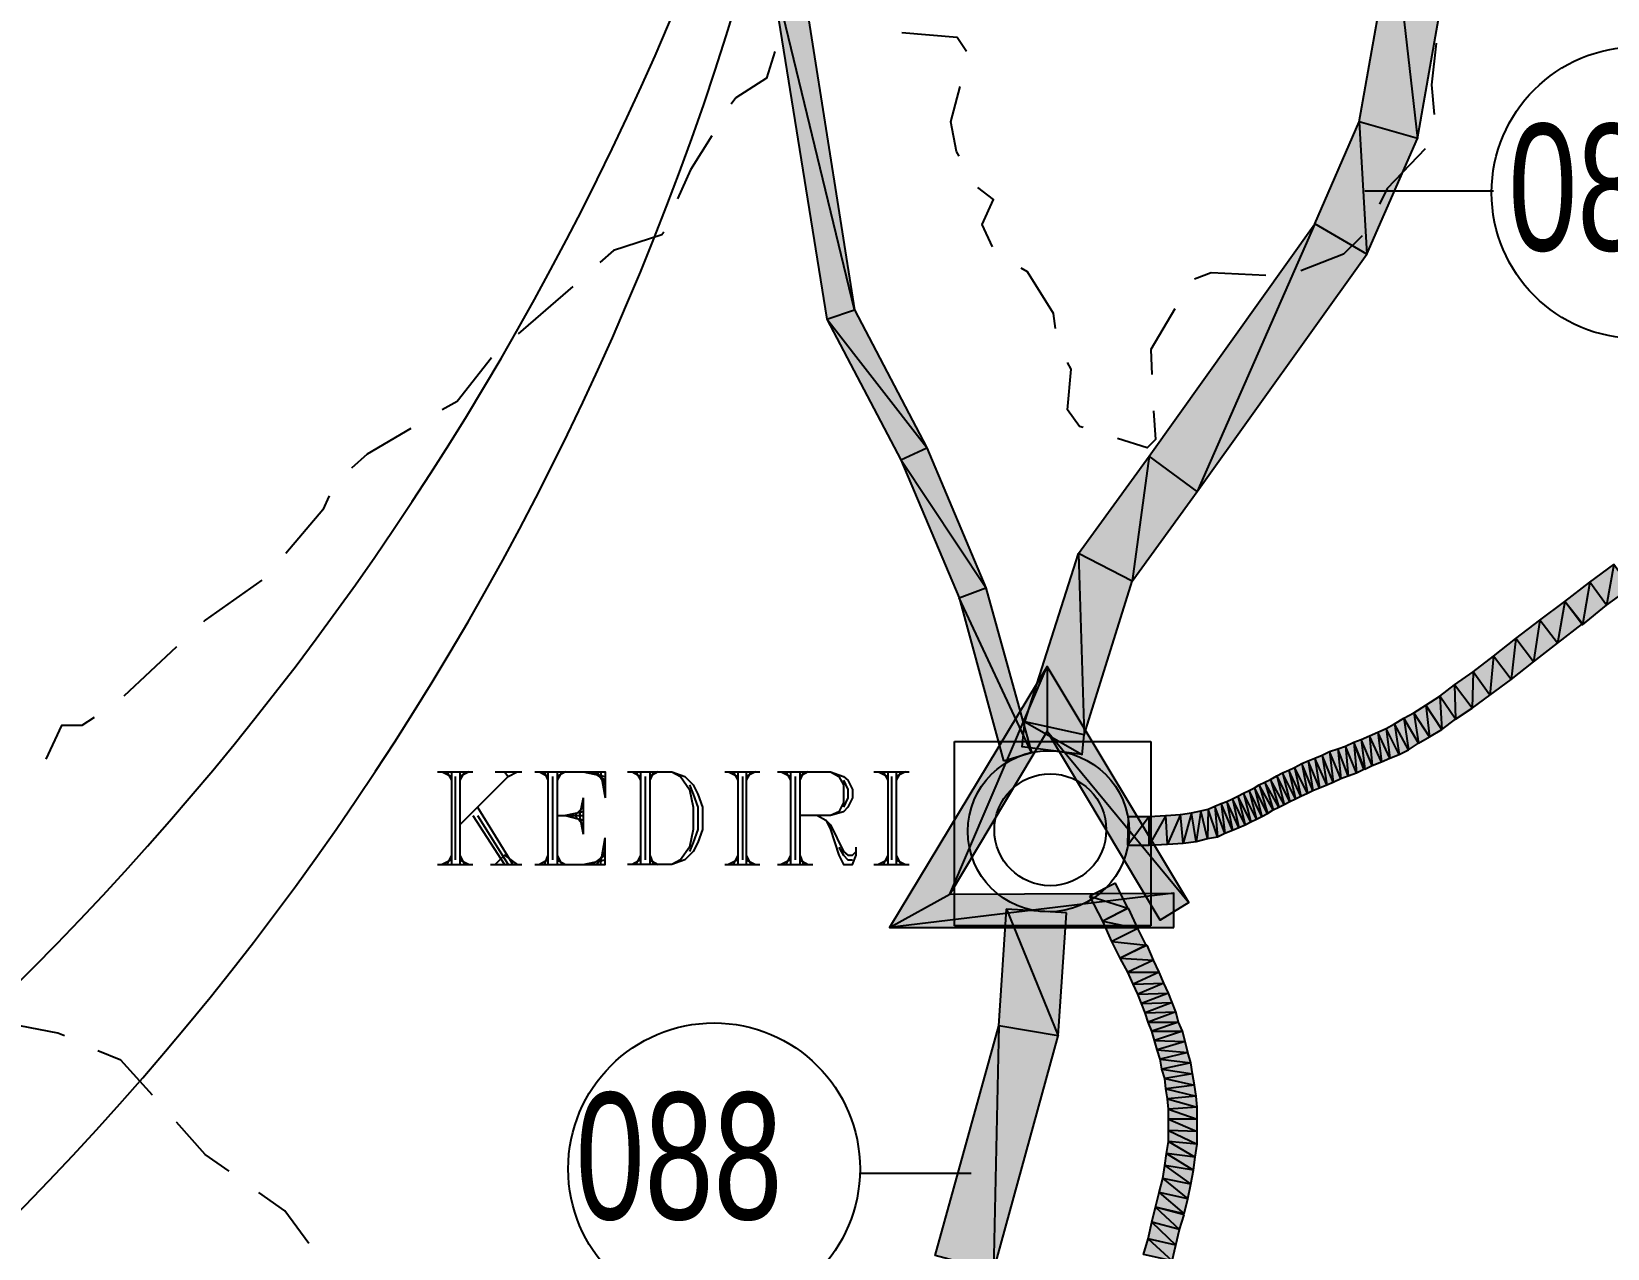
# Model space of a CAD drawing. Header units: millimetres. Extents: x 658 to 813, y 806 to 883.
# Drawn here: x 797.04 to 802.21, y 855.32 to 859.31 of the extents above; entities that cross this region are included whole.
import ezdxf

# ---------------------------------------------------------------- set-up
doc = ezdxf.new("R2010")
doc.units = ezdxf.units.MM
doc.header["$LTSCALE"] = 0.1
doc.linetypes.add('atContinuous2', pattern=[0])
for name, color, linetype in [('BATKAB', 7, 'Continuous'), ('FRAME 11', 7, 'Continuous'), ('KLEKTOR1', 7, 'Continuous'), ('KLEKTOR2', 7, 'Continuous'), ('LINK NAS BARU', 7, 'Continuous'), ('pkw', 7, 'Continuous'), ('SYMBOL', 7, 'Continuous'), ('TEXT', 8, 'Continuous'), ('zat_Mask_solid', 7, 'Continuous')]:
    doc.layers.add(name, color=color, linetype=linetype)
doc.styles.add('Style2', font='arial.ttf', dxfattribs={"height": 0.2})

msp = doc.modelspace()

# ---------------------------------------------------------------- hatches: boundary and pattern name
at = {"layer": 'KLEKTOR1'}
for points in [[(801.5078, 859.6512), (801.5869, 858.9611), (801.3954, 859.0158)], [(801.6933, 859.5721), (801.5078, 859.6512), (801.5869, 858.9611)], [(801.3954, 859.0158), (801.4197, 858.5811), (801.2494, 858.6814)], [(801.5869, 858.9611), (801.3954, 859.0158), (801.4197, 858.5811)], [(801.2494, 858.6814), (800.8633, 857.8028), (800.7053, 857.9183)], [(801.4197, 858.5811), (801.2494, 858.6814), (800.8633, 857.8028)], [(800.7053, 857.9183), (800.6505, 857.5079), (800.4742, 857.5991)], [(800.8633, 857.8028), (800.7053, 857.9183), (800.6505, 857.5079)], [(800.4742, 857.5991), (800.4925, 857.0033), (800.2979, 857.0458)], [(800.6505, 857.5079), (800.4742, 857.5991), (800.4925, 857.0033)], [(800.2979, 857.0458), (800.4864, 856.9394), (800.2888, 856.9638)], [(800.4925, 857.0033), (800.2979, 857.0458), (800.4864, 856.9394)], [(800.2371, 856.4318), (800.4073, 856.0153), (800.2128, 856.0487)], [(800.4347, 856.4196), (800.2371, 856.4318), (800.4073, 856.0153)], [(800.2128, 856.0487), (800.1945, 855.2431), (800.003, 855.2948)], [(800.4073, 856.0153), (800.2128, 856.0487), (800.1945, 855.2431)]]:
    msp.add_hatch(color=7, dxfattribs=at).paths.add_polyline_path(points)
at = {"layer": 'KLEKTOR2'}
for points in [[(799.7385, 858.3987), (799.4528, 859.5782), (799.55, 859.5904)], [(799.6473, 858.3683), (799.7385, 858.3987), (799.4528, 859.5782)], [(799.9756, 857.9457), (799.6473, 858.3683), (799.7385, 858.3987)], [(799.8905, 857.9062), (799.9756, 857.9457), (799.6473, 858.3683)], [(800.1702, 857.4866), (799.8905, 857.9062), (799.9756, 857.9457)], [(800.0821, 857.4532), (800.1702, 857.4866), (799.8905, 857.9062)], [(800.3192, 856.9455), (800.0821, 857.4532), (800.1702, 857.4866)], [(800.228, 856.9182), (800.3192, 856.9455), (800.0821, 857.4532)], [(802.0702, 857.441), (802.0459, 857.3042), (801.9882, 857.3802)], [(802.128, 857.3681), (802.0702, 857.441), (802.0459, 857.3042)], [(801.9882, 857.3802), (801.9669, 857.2434), (801.9091, 857.3194)], [(802.0459, 857.3042), (801.9882, 857.3802), (801.9669, 857.2434)], [(801.9091, 857.3194), (801.8939, 857.1857), (801.8362, 857.2617)], [(801.9669, 857.2434), (801.9091, 857.3194), (801.8939, 857.1857)], [(801.8362, 857.2617), (801.824, 857.134), (801.7693, 857.21)], [(801.8939, 857.1857), (801.8362, 857.2617), (801.824, 857.134)], [(801.7085, 857.1674), (801.7115, 857.055), (801.6598, 857.131)], [(801.7693, 857.21), (801.7662, 857.0914), (801.7085, 857.1674)], [(801.7662, 857.0914), (801.7085, 857.1674), (801.7115, 857.055)], [(801.824, 857.134), (801.7693, 857.21), (801.7662, 857.0914)], [(801.6598, 857.131), (801.6659, 857.0215), (801.6142, 857.1006)], [(801.7115, 857.055), (801.6598, 857.131), (801.6659, 857.0215)], [(801.5413, 857.058), (801.5565, 856.9546), (801.5109, 857.0398)], [(801.5747, 857.0762), (801.5899, 856.9759), (801.5413, 857.058)], [(801.5899, 856.9759), (801.5413, 857.058), (801.5565, 856.9546)], [(801.6142, 857.1006), (801.6264, 856.9972), (801.5747, 857.0762)], [(801.6264, 856.9972), (801.5747, 857.0762), (801.5899, 856.9759)], [(801.6659, 857.0215), (801.6142, 857.1006), (801.6264, 856.9972)], [(801.4562, 857.0124), (801.4683, 856.9151), (801.4288, 857.0002)], [(801.4835, 857.0246), (801.4957, 856.9273), (801.4562, 857.0124)], [(801.4957, 856.9273), (801.4562, 857.0124), (801.4683, 856.9151)], [(801.5109, 857.0398), (801.5261, 856.9394), (801.4835, 857.0246)], [(801.5261, 856.9394), (801.4835, 857.0246), (801.4957, 856.9273)], [(801.5565, 856.9546), (801.5109, 857.0398), (801.5261, 856.9394)], [(801.3254, 856.9577), (801.3346, 856.8604), (801.2981, 856.9486)], [(801.3498, 856.9668), (801.3589, 856.8695), (801.3254, 856.9577)], [(801.3589, 856.8695), (801.3254, 856.9577), (801.3346, 856.8604)], [(801.3771, 856.979), (801.3862, 856.8786), (801.3498, 856.9668)], [(801.3862, 856.8786), (801.3498, 856.9668), (801.3589, 856.8695)], [(801.4014, 856.9881), (801.4136, 856.8908), (801.3771, 856.979)], [(801.4106, 856.8908), (801.3771, 856.979), (801.3862, 856.8786)], [(801.4288, 857.0002), (801.4379, 856.903), (801.4014, 856.9881)], [(801.4379, 856.903), (801.4014, 856.9881), (801.4136, 856.8908)], [(801.4683, 856.9151), (801.4288, 857.0002), (801.4379, 856.903)], [(801.2069, 856.909), (801.2251, 856.8118), (801.1825, 856.8969)], [(801.2282, 856.9182), (801.2434, 856.8209), (801.2069, 856.909)], [(801.2434, 856.8209), (801.2069, 856.909), (801.2251, 856.8118)], [(801.2494, 856.9273), (801.2646, 856.83), (801.2282, 856.9182)], [(801.2646, 856.83), (801.2282, 856.9182), (801.2434, 856.8209)], [(801.2738, 856.9364), (801.289, 856.8391), (801.2494, 856.9273)], [(801.289, 856.8391), (801.2494, 856.9273), (801.2646, 856.83)], [(801.2981, 856.9486), (801.3102, 856.8482), (801.2738, 856.9364)], [(801.3102, 856.8482), (801.2738, 856.9364), (801.289, 856.8391)], [(801.3346, 856.8604), (801.2981, 856.9486), (801.3102, 856.8482)], [(801.1035, 856.8574), (801.1309, 856.7662), (801.0853, 856.8482)], [(801.1248, 856.8695), (801.1491, 856.7753), (801.1035, 856.8574)], [(801.1491, 856.7753), (801.1035, 856.8574), (801.1309, 856.7662)], [(801.143, 856.8786), (801.1673, 856.7844), (801.1248, 856.8695)], [(801.1673, 856.7844), (801.1248, 856.8695), (801.1491, 856.7753)], [(801.1643, 856.8878), (801.1856, 856.7935), (801.143, 856.8786)], [(801.1856, 856.7935), (801.143, 856.8786), (801.1673, 856.7844)], [(801.1825, 856.8969), (801.2038, 856.8026), (801.1643, 856.8878)], [(801.2038, 856.8026), (801.1643, 856.8878), (801.1856, 856.7935)], [(801.2251, 856.8118), (801.1825, 856.8969), (801.2038, 856.8026)], [(800.9971, 856.8026), (801.0214, 856.7084), (800.9789, 856.7935)], [(801.0153, 856.8118), (801.0397, 856.7175), (800.9971, 856.8026)], [(801.0397, 856.7175), (800.9971, 856.8026), (801.0214, 856.7084)], [(801.0336, 856.8209), (801.0579, 856.7266), (801.0153, 856.8118)], [(801.0579, 856.7266), (801.0153, 856.8118), (801.0397, 856.7175)], [(801.0518, 856.83), (801.0761, 856.7358), (801.0336, 856.8209)], [(801.0761, 856.7358), (801.0336, 856.8209), (801.0579, 856.7266)], [(801.067, 856.8391), (801.0944, 856.7449), (801.0518, 856.83)], [(801.0944, 856.7449), (801.0518, 856.83), (801.0761, 856.7358)], [(801.0853, 856.8482), (801.1126, 856.757), (801.067, 856.8391)], [(801.1126, 856.757), (801.067, 856.8391), (801.0944, 856.7449)], [(801.1309, 856.7662), (801.0853, 856.8482), (801.1126, 856.757)], [(800.8451, 856.7479), (800.8177, 856.6476), (800.8086, 856.7418)], [(800.8603, 856.6537), (800.8451, 856.7479), (800.8177, 856.6476)], [(800.8755, 856.754), (800.8603, 856.6537), (800.8451, 856.7479)], [(800.8968, 856.6628), (800.8755, 856.754), (800.8603, 856.6537)], [(800.8998, 856.7601), (800.8968, 856.6628), (800.8755, 856.754)], [(800.9302, 856.6689), (800.8998, 856.7601), (800.8968, 856.6628)], [(800.9211, 856.7692), (800.9302, 856.6689), (800.8998, 856.7601)], [(800.9424, 856.7783), (800.9545, 856.681), (800.9211, 856.7692)], [(800.9545, 856.681), (800.9211, 856.7692), (800.9302, 856.6689)], [(800.9606, 856.7844), (800.9789, 856.6902), (800.9424, 856.7783)], [(800.9789, 856.6902), (800.9424, 856.7783), (800.9545, 856.681)], [(800.9789, 856.7935), (801.0001, 856.6993), (800.9606, 856.7844)], [(801.0001, 856.6993), (800.9606, 856.7844), (800.9789, 856.6902)], [(801.0214, 856.7084), (800.9789, 856.7935), (801.0001, 856.6993)], [(800.8086, 856.7418), (800.7661, 856.6446), (800.76, 856.7388)], [(800.8177, 856.6476), (800.8086, 856.7418), (800.7661, 856.6446)], [(800.6384, 856.4348), (800.5533, 856.3922), (800.6688, 856.3679)], [(800.5533, 856.3922), (800.6688, 856.3679), (800.5837, 856.3253)], [(800.6688, 856.3679), (800.5837, 856.3253), (800.6961, 856.3132)], [(800.5837, 856.3253), (800.6961, 856.3132), (800.611, 856.2706)], [(800.6992, 856.3132), (800.611, 856.2706), (800.7205, 856.2645)], [(800.611, 856.2706), (800.7205, 856.2645), (800.6353, 856.225)], [(800.7205, 856.2645), (800.6353, 856.225), (800.7387, 856.225)], [(800.6353, 856.225), (800.7387, 856.225), (800.6536, 856.1855)], [(800.7387, 856.225), (800.6536, 856.1855), (800.7539, 856.1885)], [(800.6536, 856.1855), (800.7539, 856.1885), (800.6688, 856.1521)], [(800.7539, 856.1885), (800.6688, 856.1521), (800.7691, 856.1551)], [(800.6688, 856.1521), (800.7691, 856.1551), (800.6809, 856.1217)], [(800.7691, 856.1551), (800.6809, 856.1217), (800.7813, 856.1247)], [(800.6809, 856.1217), (800.7813, 856.1247), (800.6931, 856.0913)], [(800.7813, 856.1247), (800.6931, 856.0913), (800.7934, 856.0943)], [(800.6931, 856.0913), (800.7934, 856.0943), (800.7022, 856.0609)], [(800.7934, 856.0943), (800.7022, 856.0609), (800.8025, 856.0609)], [(800.7022, 856.0609), (800.8025, 856.0609), (800.7144, 856.0305)], [(800.8025, 856.0609), (800.7144, 856.0305), (800.8147, 856.0305)], [(800.7144, 856.0305), (800.8147, 856.0305), (800.7235, 856.0001)], [(800.8147, 856.0305), (800.7235, 856.0001), (800.8238, 855.997)], [(800.7235, 856.0001), (800.8238, 855.997), (800.7326, 855.9697)], [(800.8238, 855.997), (800.7326, 855.9697), (800.8329, 855.9605)], [(800.7326, 855.9697), (800.8329, 855.9605), (800.7417, 855.9393)], [(800.8329, 855.9605), (800.7417, 855.9393), (800.8421, 855.9271)], [(800.7417, 855.9393), (800.8421, 855.9271), (800.7478, 855.9058)], [(800.8421, 855.9271), (800.7478, 855.9058), (800.8481, 855.8906)], [(800.7478, 855.9058), (800.8481, 855.8906), (800.7569, 855.8754)], [(800.8481, 855.8906), (800.7569, 855.8754), (800.8542, 855.8541)], [(800.7569, 855.8754), (800.8542, 855.8541), (800.76, 855.842)], [(800.8542, 855.8541), (800.76, 855.842), (800.8603, 855.8177)], [(800.76, 855.842), (800.8603, 855.8177), (800.7661, 855.8085)], [(800.8603, 855.8177), (800.7661, 855.8085), (800.8633, 855.7812)], [(800.7661, 855.8085), (800.8633, 855.7812), (800.7691, 855.7751)], [(800.7144, 855.4042), (800.7934, 855.3282), (800.7022, 855.3495)], [(800.7265, 855.4529), (800.8056, 855.3799), (800.7144, 855.4042)], [(800.8056, 855.3799), (800.7144, 855.4042), (800.7934, 855.3282)], [(800.8208, 855.4285), (800.7265, 855.4529), (800.8056, 855.3799)], [(800.7022, 855.3495), (800.7813, 855.2765), (800.687, 855.2978)], [(800.7934, 855.3282), (800.7022, 855.3495), (800.7813, 855.2765)]]:
    msp.add_hatch(color=7, dxfattribs=at).paths.add_polyline_path(points)
h = msp.add_hatch(color=7, dxfattribs=at)
h.paths.add_polyline_path([(800.7053, 856.6415), (800.7053, 856.7358), (800.6353, 856.6415)], flags=17)
h.paths.add_polyline_path([(800.7053, 856.7358), (800.6353, 856.6415), (800.6384, 856.7358)], flags=17)
h = msp.add_hatch(color=7, dxfattribs=at)
h.paths.add_polyline_path([(800.7661, 856.6446), (800.76, 856.7388), (800.7053, 856.6415)])
h.paths.add_polyline_path([(800.76, 856.7388), (800.7053, 856.6415), (800.7053, 856.7358)], flags=17)
h = msp.add_hatch(color=7, dxfattribs=at)
h.paths.add_polyline_path([(800.5958, 856.5169), (800.5107, 856.4743), (800.6353, 856.4348)])
h.paths.add_polyline_path([(800.5107, 856.4743), (800.6353, 856.4348), (800.5533, 856.3922)])
h = msp.add_hatch(color=7, dxfattribs=at)
h.paths.add_polyline_path([(800.8633, 855.7812), (800.7691, 855.7751), (800.8633, 855.7417)])
h.paths.add_polyline_path([(800.7691, 855.7751), (800.8633, 855.7417), (800.7691, 855.7417)], flags=17)
h = msp.add_hatch(color=7, dxfattribs=at)
h.paths.add_polyline_path([(800.8633, 855.7417), (800.7691, 855.7417), (800.8633, 855.7021)], flags=17)
h.paths.add_polyline_path([(800.7691, 855.7417), (800.8633, 855.7021), (800.7691, 855.7052)], flags=17)
h = msp.add_hatch(color=7, dxfattribs=at)
h.paths.add_polyline_path([(800.8633, 855.7021), (800.7691, 855.7052), (800.8633, 855.6596)], flags=17)
h.paths.add_polyline_path([(800.7691, 855.7052), (800.8633, 855.6596), (800.7691, 855.6687)], flags=17)
at = {"layer": 'pkw'}
h = msp.add_hatch(color=7, dxfattribs=at)
h.paths.add_polyline_path([(799.854, 856.3709), (800.0516, 856.4804), (800.3709, 857.2282)])
h.paths.add_polyline_path([(800.0516, 856.4804), (800.3709, 857.2282), (800.3709, 857.0154)], flags=17)
h = msp.add_hatch(color=7, dxfattribs=at)
h.paths.add_polyline_path([(800.7873, 856.3709), (800.7873, 856.4834), (799.854, 856.3709)], flags=17)
h.paths.add_polyline_path([(800.7873, 856.4834), (799.854, 856.3709), (800.0516, 856.4804)], flags=17)
at = {"layer": 'zat_Mask_solid'}
for points in [[(802.2314, 857.5627), (802.207, 857.4289), (802.1523, 857.5049)], [(802.2861, 857.4866), (802.2314, 857.5627), (802.207, 857.4289)], [(802.1523, 857.5049), (802.128, 857.365), (802.0702, 857.441)], [(802.207, 857.4289), (802.1523, 857.5049), (802.128, 857.365)], [(800.3709, 857.2282), (800.3709, 857.0154), (800.836, 856.453)], [(800.3709, 857.0154), (800.836, 856.453), (800.7417, 856.3953)], [(800.7691, 855.6687), (800.8573, 855.617), (800.763, 855.6292)], [(800.8633, 855.6596), (800.7691, 855.6687), (800.8573, 855.617)], [(800.763, 855.6292), (800.8512, 855.5745), (800.7569, 855.5897)], [(800.8573, 855.617), (800.763, 855.6292), (800.8512, 855.5745)], [(800.7569, 855.5897), (800.8421, 855.5289), (800.7509, 855.5471)], [(800.8512, 855.5745), (800.7569, 855.5897), (800.8421, 855.5289)], [(800.7509, 855.5471), (800.8329, 855.4802), (800.7387, 855.5015)], [(800.8421, 855.5289), (800.7509, 855.5471), (800.8329, 855.4802)], [(800.7387, 855.5015), (800.8208, 855.4316), (800.7265, 855.4529)], [(800.8329, 855.4802), (800.7387, 855.5015), (800.8208, 855.4316)]]:
    msp.add_hatch(color=7, dxfattribs=at).paths.add_polyline_path(points)

# ---------------------------------------------------------------- linework, layer by layer
at = {"layer": 'BATKAB', "color": 7}
for points in [[(800.1064, 859.2468), (800.076, 859.2924), (799.8936, 859.3076)], [(799.4771, 859.2468), (799.4497, 859.1587), (799.3494, 859.0948), (799.3342, 859.0736)], [(801.6477, 859.2742), (801.6325, 859.1374), (801.6416, 859.0401)], [(800.0821, 858.9033), (800.0729, 858.9185), (800.0547, 859.0158), (800.0851, 859.1313)], [(799.2704, 858.9702), (799.2004, 858.8577), (799.1579, 858.7635)], [(801.6112, 858.9276), (801.4866, 858.7969), (801.4622, 858.7452)], [(800.1915, 858.6054), (800.1581, 858.6784), (800.1945, 858.7604), (800.1429, 858.8)], [(799.1123, 858.654), (799.1062, 858.6449), (798.9481, 858.5932), (798.9025, 858.5537)], [(801.4045, 858.6419), (801.3437, 858.5811), (801.2038, 858.5263)], [(800.3982, 858.3379), (800.3921, 858.3865), (800.307, 858.5233), (800.2857, 858.5355)], [(801.0883, 858.5111), (800.9089, 858.5203), (800.8542, 858.499)], [(798.8143, 858.4747), (798.635, 858.3196)], [(800.7904, 858.4017), (800.7113, 858.2679), (800.7144, 858.1859)], [(798.5468, 858.2406), (798.4343, 858.0977), (798.3857, 858.0703)], [(800.4894, 858.0126), (800.4773, 858.0156), (800.4377, 858.0703), (800.4499, 858.2041), (800.4377, 858.2254)], [(800.7205, 858.0673), (800.7265, 857.9731), (800.6992, 857.9457), (800.6019, 857.9761)], [(798.2823, 858.0095), (798.1395, 857.9244), (798.0878, 857.8788)], [(798.0148, 857.7876), (797.9935, 857.742), (797.8719, 857.5991)], [(797.7929, 857.511), (797.6074, 857.3802), (797.6014, 857.3742)], [(797.5132, 857.2921), (797.3399, 857.131)], [(797.2426, 857.061), (797.2031, 857.0337), (797.1362, 857.0337), (797.0846, 856.9242)], [(797.1454, 856.0153), (797.1241, 856.0244), (796.9994, 856.0487), (796.9295, 856.1004)], [(797.4342, 855.8207), (797.3308, 855.9362), (797.2548, 855.9666)], [(797.6865, 855.5714), (797.6074, 855.6261), (797.5132, 855.7325)], [(797.9479, 855.3343), (797.8689, 855.4407), (797.7838, 855.5015)]]:
    msp.add_lwpolyline(points, dxfattribs=at)
at = {"layer": 'FRAME 11', "color": 7, "linetype": 'atContinuous2'}
for centre, radius, start, end in [((789.9831, 863.2402), 9.9429, 266.08953, 348.0577), ((790.0749, 862.2245), 9.6934, 265.45349, 353.83073)]:
    msp.add_arc(centre, radius, start, end, dxfattribs=at)
at = {"layer": 'KLEKTOR1', "color": 7}
for points in [[(801.5078, 859.6512), (801.5869, 858.9611), (801.3954, 859.0158), (801.5078, 859.6512)], [(801.6933, 859.5721), (801.5078, 859.6512), (801.5869, 858.9611), (801.6933, 859.5721)], [(801.3954, 859.0158), (801.4197, 858.5811), (801.2494, 858.6814), (801.3954, 859.0158)], [(801.5869, 858.9611), (801.3954, 859.0158), (801.4197, 858.5811), (801.5869, 858.9611)], [(801.2494, 858.6814), (800.8633, 857.8028), (800.7053, 857.9183), (801.2494, 858.6814)], [(801.4197, 858.5811), (801.2494, 858.6814), (800.8633, 857.8028), (801.4197, 858.5811)], [(800.7053, 857.9183), (800.6505, 857.5079), (800.4742, 857.5991), (800.7053, 857.9183)], [(800.8633, 857.8028), (800.7053, 857.9183), (800.6505, 857.5079), (800.8633, 857.8028)], [(800.4742, 857.5991), (800.4925, 857.0033), (800.2979, 857.0458), (800.4742, 857.5991)], [(800.6505, 857.5079), (800.4742, 857.5991), (800.4925, 857.0033), (800.6505, 857.5079)], [(800.2979, 857.0458), (800.4864, 856.9394), (800.2888, 856.9638), (800.2979, 857.0458)], [(800.4925, 857.0033), (800.2979, 857.0458), (800.4864, 856.9394), (800.4925, 857.0033)], [(800.2371, 856.4318), (800.4073, 856.0153), (800.2128, 856.0487), (800.2371, 856.4318)], [(800.4347, 856.4196), (800.2371, 856.4318), (800.4073, 856.0153), (800.4347, 856.4196)], [(800.2128, 856.0487), (800.1945, 855.2431), (800.003, 855.2948), (800.2128, 856.0487)], [(800.4073, 856.0153), (800.2128, 856.0487), (800.1945, 855.2431), (800.4073, 856.0153)]]:
    msp.add_lwpolyline(points, dxfattribs=at)
at = {"layer": 'KLEKTOR2', "color": 7, "linetype": 'atContinuous2'}
for p, q in [((800.5958, 856.5169), (800.5107, 856.4743)), ((800.6353, 856.4348), (800.5958, 856.5169)), ((800.5107, 856.4743), (800.6353, 856.4348)), ((800.5107, 856.4743), (800.6353, 856.4348)), ((800.5533, 856.3922), (800.5107, 856.4743)), ((800.6353, 856.4348), (800.5533, 856.3922))]:
    msp.add_line(p, q, dxfattribs=at)
at = {"layer": 'KLEKTOR2', "color": 7}
for points in [[(799.7385, 858.3987), (799.4528, 859.5782), (799.55, 859.5904), (799.7385, 858.3987)], [(799.6473, 858.3683), (799.7385, 858.3987), (799.4528, 859.5782), (799.6473, 858.3683)], [(799.9756, 857.9457), (799.6473, 858.3683), (799.7385, 858.3987), (799.9756, 857.9457)], [(799.8905, 857.9062), (799.9756, 857.9457), (799.6473, 858.3683), (799.8905, 857.9062)], [(800.1702, 857.4866), (799.8905, 857.9062), (799.9756, 857.9457), (800.1702, 857.4866)], [(800.0821, 857.4532), (800.1702, 857.4866), (799.8905, 857.9062), (800.0821, 857.4532)], [(802.2314, 857.5627), (802.207, 857.4289), (802.1523, 857.5049), (802.2314, 857.5627)], [(802.2861, 857.4866), (802.2314, 857.5627), (802.207, 857.4289), (802.2861, 857.4866)], [(800.3192, 856.9455), (800.0821, 857.4532), (800.1702, 857.4866), (800.3192, 856.9455)], [(802.1523, 857.5049), (802.128, 857.365), (802.0702, 857.441), (802.1523, 857.5049)], [(802.207, 857.4289), (802.1523, 857.5049), (802.128, 857.365), (802.207, 857.4289)], [(800.228, 856.9182), (800.3192, 856.9455), (800.0821, 857.4532), (800.228, 856.9182)], [(802.0702, 857.441), (802.0459, 857.3042), (801.9882, 857.3802), (802.0702, 857.441)], [(802.128, 857.3681), (802.0702, 857.441), (802.0459, 857.3042), (802.128, 857.3681)], [(801.9882, 857.3802), (801.9669, 857.2434), (801.9091, 857.3194), (801.9882, 857.3802)], [(802.0459, 857.3042), (801.9882, 857.3802), (801.9669, 857.2434), (802.0459, 857.3042)], [(801.9091, 857.3194), (801.8939, 857.1857), (801.8362, 857.2617), (801.9091, 857.3194)], [(801.9669, 857.2434), (801.9091, 857.3194), (801.8939, 857.1857), (801.9669, 857.2434)], [(801.8362, 857.2617), (801.824, 857.134), (801.7693, 857.21), (801.8362, 857.2617)], [(801.8939, 857.1857), (801.8362, 857.2617), (801.824, 857.134), (801.8939, 857.1857)], [(801.7085, 857.1674), (801.7115, 857.055), (801.6598, 857.131), (801.7085, 857.1674)], [(801.7693, 857.21), (801.7662, 857.0914), (801.7085, 857.1674), (801.7693, 857.21)], [(801.7662, 857.0914), (801.7085, 857.1674), (801.7115, 857.055), (801.7662, 857.0914)], [(801.824, 857.134), (801.7693, 857.21), (801.7662, 857.0914), (801.824, 857.134)], [(801.6598, 857.131), (801.6659, 857.0215), (801.6142, 857.1006), (801.6598, 857.131)], [(801.7115, 857.055), (801.6598, 857.131), (801.6659, 857.0215), (801.7115, 857.055)], [(801.5413, 857.058), (801.5565, 856.9546), (801.5109, 857.0398), (801.5413, 857.058)], [(801.5747, 857.0762), (801.5899, 856.9759), (801.5413, 857.058), (801.5747, 857.0762)], [(801.5899, 856.9759), (801.5413, 857.058), (801.5565, 856.9546), (801.5899, 856.9759)], [(801.6142, 857.1006), (801.6264, 856.9972), (801.5747, 857.0762), (801.6142, 857.1006)], [(801.6264, 856.9972), (801.5747, 857.0762), (801.5899, 856.9759), (801.6264, 856.9972)], [(801.6659, 857.0215), (801.6142, 857.1006), (801.6264, 856.9972), (801.6659, 857.0215)], [(801.4562, 857.0124), (801.4683, 856.9151), (801.4288, 857.0002), (801.4562, 857.0124)], [(801.4835, 857.0246), (801.4957, 856.9273), (801.4562, 857.0124), (801.4835, 857.0246)], [(801.4957, 856.9273), (801.4562, 857.0124), (801.4683, 856.9151), (801.4957, 856.9273)], [(801.5109, 857.0398), (801.5261, 856.9394), (801.4835, 857.0246), (801.5109, 857.0398)], [(801.5261, 856.9394), (801.4835, 857.0246), (801.4957, 856.9273), (801.5261, 856.9394)], [(801.5565, 856.9546), (801.5109, 857.0398), (801.5261, 856.9394), (801.5565, 856.9546)], [(801.3254, 856.9577), (801.3346, 856.8604), (801.2981, 856.9486), (801.3254, 856.9577)], [(801.3498, 856.9668), (801.3589, 856.8695), (801.3254, 856.9577), (801.3498, 856.9668)], [(801.3589, 856.8695), (801.3254, 856.9577), (801.3346, 856.8604), (801.3589, 856.8695)], [(801.3771, 856.979), (801.3862, 856.8786), (801.3498, 856.9668), (801.3771, 856.979)], [(801.3862, 856.8786), (801.3498, 856.9668), (801.3589, 856.8695), (801.3862, 856.8786)], [(801.4014, 856.9881), (801.4136, 856.8908), (801.3771, 856.979), (801.4014, 856.9881)], [(801.4106, 856.8908), (801.3771, 856.979), (801.3862, 856.8786), (801.4106, 856.8908)], [(801.4288, 857.0002), (801.4379, 856.903), (801.4014, 856.9881), (801.4288, 857.0002)], [(801.4379, 856.903), (801.4014, 856.9881), (801.4136, 856.8908), (801.4379, 856.903)], [(801.4683, 856.9151), (801.4288, 857.0002), (801.4379, 856.903), (801.4683, 856.9151)], [(801.2069, 856.909), (801.2251, 856.8118), (801.1825, 856.8969), (801.2069, 856.909)], [(801.2282, 856.9182), (801.2434, 856.8209), (801.2069, 856.909), (801.2282, 856.9182)], [(801.2434, 856.8209), (801.2069, 856.909), (801.2251, 856.8118), (801.2434, 856.8209)], [(801.2494, 856.9273), (801.2646, 856.83), (801.2282, 856.9182), (801.2494, 856.9273)], [(801.2646, 856.83), (801.2282, 856.9182), (801.2434, 856.8209), (801.2646, 856.83)], [(801.2738, 856.9364), (801.289, 856.8391), (801.2494, 856.9273), (801.2738, 856.9364)], [(801.289, 856.8391), (801.2494, 856.9273), (801.2646, 856.83), (801.289, 856.8391)], [(801.2981, 856.9486), (801.3102, 856.8482), (801.2738, 856.9364), (801.2981, 856.9486)], [(801.3102, 856.8482), (801.2738, 856.9364), (801.289, 856.8391), (801.3102, 856.8482)], [(801.3346, 856.8604), (801.2981, 856.9486), (801.3102, 856.8482), (801.3346, 856.8604)], [(801.1035, 856.8574), (801.1309, 856.7662), (801.0853, 856.8482), (801.1035, 856.8574)], [(801.1248, 856.8695), (801.1491, 856.7753), (801.1035, 856.8574), (801.1248, 856.8695)], [(801.1491, 856.7753), (801.1035, 856.8574), (801.1309, 856.7662), (801.1491, 856.7753)], [(801.143, 856.8786), (801.1673, 856.7844), (801.1248, 856.8695), (801.143, 856.8786)], [(801.1673, 856.7844), (801.1248, 856.8695), (801.1491, 856.7753), (801.1673, 856.7844)], [(801.1643, 856.8878), (801.1856, 856.7935), (801.143, 856.8786), (801.1643, 856.8878)], [(801.1856, 856.7935), (801.143, 856.8786), (801.1673, 856.7844), (801.1856, 856.7935)], [(801.1825, 856.8969), (801.2038, 856.8026), (801.1643, 856.8878), (801.1825, 856.8969)], [(801.2038, 856.8026), (801.1643, 856.8878), (801.1856, 856.7935), (801.2038, 856.8026)], [(801.2251, 856.8118), (801.1825, 856.8969), (801.2038, 856.8026), (801.2251, 856.8118)], [(800.9971, 856.8026), (801.0214, 856.7084), (800.9789, 856.7935), (800.9971, 856.8026)], [(801.0153, 856.8118), (801.0397, 856.7175), (800.9971, 856.8026), (801.0153, 856.8118)], [(801.0397, 856.7175), (800.9971, 856.8026), (801.0214, 856.7084), (801.0397, 856.7175)], [(801.0336, 856.8209), (801.0579, 856.7266), (801.0153, 856.8118), (801.0336, 856.8209)], [(801.0579, 856.7266), (801.0153, 856.8118), (801.0397, 856.7175), (801.0579, 856.7266)], [(801.0518, 856.83), (801.0761, 856.7358), (801.0336, 856.8209), (801.0518, 856.83)], [(801.0761, 856.7358), (801.0336, 856.8209), (801.0579, 856.7266), (801.0761, 856.7358)], [(801.067, 856.8391), (801.0944, 856.7449), (801.0518, 856.83), (801.067, 856.8391)], [(801.0944, 856.7449), (801.0518, 856.83), (801.0761, 856.7358), (801.0944, 856.7449)], [(801.0853, 856.8482), (801.1126, 856.757), (801.067, 856.8391), (801.0853, 856.8482)], [(801.1126, 856.757), (801.067, 856.8391), (801.0944, 856.7449), (801.1126, 856.757)], [(801.1309, 856.7662), (801.0853, 856.8482), (801.1126, 856.757), (801.1309, 856.7662)], [(800.8451, 856.7479), (800.8177, 856.6476), (800.8086, 856.7418), (800.8451, 856.7479)], [(800.8603, 856.6537), (800.8451, 856.7479), (800.8177, 856.6476), (800.8603, 856.6537)], [(800.8755, 856.754), (800.8603, 856.6537), (800.8451, 856.7479), (800.8755, 856.754)], [(800.8968, 856.6628), (800.8755, 856.754), (800.8603, 856.6537), (800.8968, 856.6628)], [(800.8998, 856.7601), (800.8968, 856.6628), (800.8755, 856.754), (800.8998, 856.7601)], [(800.9302, 856.6689), (800.8998, 856.7601), (800.8968, 856.6628), (800.9302, 856.6689)], [(800.9211, 856.7692), (800.9302, 856.6689), (800.8998, 856.7601), (800.9211, 856.7692)], [(800.9424, 856.7783), (800.9545, 856.681), (800.9211, 856.7692), (800.9424, 856.7783)], [(800.9545, 856.681), (800.9211, 856.7692), (800.9302, 856.6689), (800.9545, 856.681)], [(800.9606, 856.7844), (800.9789, 856.6902), (800.9424, 856.7783), (800.9606, 856.7844)], [(800.9789, 856.6902), (800.9424, 856.7783), (800.9545, 856.681), (800.9789, 856.6902)], [(800.9789, 856.7935), (801.0001, 856.6993), (800.9606, 856.7844), (800.9789, 856.7935)], [(801.0001, 856.6993), (800.9606, 856.7844), (800.9789, 856.6902), (801.0001, 856.6993)], [(801.0214, 856.7084), (800.9789, 856.7935), (801.0001, 856.6993), (801.0214, 856.7084)], [(800.7053, 856.6415), (800.7053, 856.7358), (800.6353, 856.6415), (800.7053, 856.6415)], [(800.7053, 856.7358), (800.6353, 856.6415), (800.6384, 856.7358), (800.7053, 856.7358)], [(800.7661, 856.6446), (800.76, 856.7388), (800.7053, 856.6415), (800.7661, 856.6446)], [(800.76, 856.7388), (800.7053, 856.6415), (800.7053, 856.7358), (800.76, 856.7388)], [(800.8086, 856.7418), (800.7661, 856.6446), (800.76, 856.7388), (800.8086, 856.7418)], [(800.8177, 856.6476), (800.8086, 856.7418), (800.7661, 856.6446), (800.8177, 856.6476)], [(800.6384, 856.4348), (800.5533, 856.3922), (800.6688, 856.3679), (800.6384, 856.4348)], [(800.5533, 856.3922), (800.6688, 856.3679), (800.5837, 856.3253), (800.5533, 856.3922)], [(800.6688, 856.3679), (800.5837, 856.3253), (800.6961, 856.3132), (800.6688, 856.3679)], [(800.5837, 856.3253), (800.6961, 856.3132), (800.611, 856.2706), (800.5837, 856.3253)], [(800.6992, 856.3132), (800.611, 856.2706), (800.7205, 856.2645), (800.6992, 856.3132)], [(800.611, 856.2706), (800.7205, 856.2645), (800.6353, 856.225), (800.611, 856.2706)], [(800.7205, 856.2645), (800.6353, 856.225), (800.7387, 856.225), (800.7205, 856.2645)], [(800.6353, 856.225), (800.7387, 856.225), (800.6536, 856.1855), (800.6353, 856.225)], [(800.7387, 856.225), (800.6536, 856.1855), (800.7539, 856.1885), (800.7387, 856.225)], [(800.6536, 856.1855), (800.7539, 856.1885), (800.6688, 856.1521), (800.6536, 856.1855)], [(800.7539, 856.1885), (800.6688, 856.1521), (800.7691, 856.1551), (800.7539, 856.1885)], [(800.6688, 856.1521), (800.7691, 856.1551), (800.6809, 856.1217), (800.6688, 856.1521)], [(800.7691, 856.1551), (800.6809, 856.1217), (800.7813, 856.1247), (800.7691, 856.1551)], [(800.6809, 856.1217), (800.7813, 856.1247), (800.6931, 856.0913), (800.6809, 856.1217)], [(800.7813, 856.1247), (800.6931, 856.0913), (800.7934, 856.0943), (800.7813, 856.1247)], [(800.6931, 856.0913), (800.7934, 856.0943), (800.7022, 856.0609), (800.6931, 856.0913)], [(800.7934, 856.0943), (800.7022, 856.0609), (800.8025, 856.0609), (800.7934, 856.0943)], [(800.7022, 856.0609), (800.8025, 856.0609), (800.7144, 856.0305), (800.7022, 856.0609)], [(800.8025, 856.0609), (800.7144, 856.0305), (800.8147, 856.0305), (800.8025, 856.0609)], [(800.7144, 856.0305), (800.8147, 856.0305), (800.7235, 856.0001), (800.7144, 856.0305)], [(800.8147, 856.0305), (800.7235, 856.0001), (800.8238, 855.997), (800.8147, 856.0305)], [(800.7235, 856.0001), (800.8238, 855.997), (800.7326, 855.9697), (800.7235, 856.0001)], [(800.8238, 855.997), (800.7326, 855.9697), (800.8329, 855.9605), (800.8238, 855.997)], [(800.7326, 855.9697), (800.8329, 855.9605), (800.7417, 855.9393), (800.7326, 855.9697)], [(800.8329, 855.9605), (800.7417, 855.9393), (800.8421, 855.9271), (800.8329, 855.9605)], [(800.7417, 855.9393), (800.8421, 855.9271), (800.7478, 855.9058), (800.7417, 855.9393)], [(800.8421, 855.9271), (800.7478, 855.9058), (800.8481, 855.8906), (800.8421, 855.9271)], [(800.7478, 855.9058), (800.8481, 855.8906), (800.7569, 855.8754), (800.7478, 855.9058)], [(800.8481, 855.8906), (800.7569, 855.8754), (800.8542, 855.8541), (800.8481, 855.8906)], [(800.7569, 855.8754), (800.8542, 855.8541), (800.76, 855.842), (800.7569, 855.8754)], [(800.8542, 855.8541), (800.76, 855.842), (800.8603, 855.8177), (800.8542, 855.8541)], [(800.76, 855.842), (800.8603, 855.8177), (800.7661, 855.8085), (800.76, 855.842)], [(800.8603, 855.8177), (800.7661, 855.8085), (800.8633, 855.7812), (800.8603, 855.8177)], [(800.7661, 855.8085), (800.8633, 855.7812), (800.7691, 855.7751), (800.7661, 855.8085)], [(800.8633, 855.7812), (800.7691, 855.7751), (800.8633, 855.7417), (800.8633, 855.7812)], [(800.7691, 855.7751), (800.8633, 855.7417), (800.7691, 855.7417), (800.7691, 855.7751)], [(800.8633, 855.7417), (800.7691, 855.7417), (800.8633, 855.7021), (800.8633, 855.7417)], [(800.7691, 855.7417), (800.8633, 855.7021), (800.7691, 855.7052), (800.7691, 855.7417)], [(800.7691, 855.6687), (800.8573, 855.617), (800.763, 855.6292), (800.7691, 855.6687)], [(800.8633, 855.7021), (800.7691, 855.7052), (800.8633, 855.6596), (800.8633, 855.7021)], [(800.7691, 855.7052), (800.8633, 855.6596), (800.7691, 855.6687), (800.7691, 855.7052)], [(800.8633, 855.6596), (800.7691, 855.6687), (800.8573, 855.617), (800.8633, 855.6596)], [(800.763, 855.6292), (800.8512, 855.5745), (800.7569, 855.5897), (800.763, 855.6292)], [(800.8573, 855.617), (800.763, 855.6292), (800.8512, 855.5745), (800.8573, 855.617)], [(800.7569, 855.5897), (800.8421, 855.5289), (800.7509, 855.5471), (800.7569, 855.5897)], [(800.8512, 855.5745), (800.7569, 855.5897), (800.8421, 855.5289), (800.8512, 855.5745)], [(800.7509, 855.5471), (800.8329, 855.4802), (800.7387, 855.5015), (800.7509, 855.5471)], [(800.8421, 855.5289), (800.7509, 855.5471), (800.8329, 855.4802), (800.8421, 855.5289)], [(800.7387, 855.5015), (800.8208, 855.4316), (800.7265, 855.4529), (800.7387, 855.5015)], [(800.8329, 855.4802), (800.7387, 855.5015), (800.8208, 855.4316), (800.8329, 855.4802)], [(800.7144, 855.4042), (800.7934, 855.3282), (800.7022, 855.3495), (800.7144, 855.4042)], [(800.7265, 855.4529), (800.8056, 855.3799), (800.7144, 855.4042), (800.7265, 855.4529)], [(800.8056, 855.3799), (800.7144, 855.4042), (800.7934, 855.3282), (800.8056, 855.3799)], [(800.8208, 855.4285), (800.7265, 855.4529), (800.8056, 855.3799), (800.8208, 855.4285)], [(800.7022, 855.3495), (800.7813, 855.2765), (800.687, 855.2978), (800.7022, 855.3495)], [(800.7934, 855.3282), (800.7022, 855.3495), (800.7813, 855.2765), (800.7934, 855.3282)]]:
    msp.add_lwpolyline(points, dxfattribs=at)
at = {"layer": 'LINK NAS BARU', "color": 7}
for points in [[(801.8362, 858.7878), (801.4136, 858.7878)], [(799.7568, 855.5653), (800.1216, 855.5653)]]:
    msp.add_lwpolyline(points, dxfattribs=at)
at = {"layer": 'LINK NAS BARU', "color": 7, "linetype": 'atContinuous2'}
for centre in [(802.3087, 858.7832), (799.2778, 855.5789)]:
    msp.add_circle(centre, 0.4789, dxfattribs=at)
at = {"layer": 'pkw', "color": 7}
for points in [[(799.854, 856.3709), (800.0516, 856.4804), (800.3709, 857.2282), (799.854, 856.3709)], [(800.0516, 856.4804), (800.3709, 857.2282), (800.3709, 857.0154), (800.0516, 856.4804)], [(800.3709, 857.2282), (800.3709, 857.0154), (800.836, 856.453), (800.3709, 857.2282)], [(800.3709, 857.0154), (800.836, 856.453), (800.7417, 856.3953), (800.3709, 857.0154)], [(800.7873, 856.3709), (800.7873, 856.4834), (799.854, 856.3709), (800.7873, 856.3709)], [(800.7873, 856.4834), (799.854, 856.3709), (800.0516, 856.4804), (800.7873, 856.4834)]]:
    msp.add_lwpolyline(points, dxfattribs=at)
at = {"layer": 'SYMBOL', "color": 7}
for points in [[(800.0668, 856.377), (800.0668, 856.982)], [(800.0668, 856.982), (800.7113, 856.982)], [(800.7113, 856.982), (800.7113, 856.377)], [(800.7113, 856.377), (800.0668, 856.377)]]:
    msp.add_lwpolyline(points, dxfattribs=at)
at = {"layer": 'SYMBOL', "color": 7, "linetype": 'atContinuous2'}
for centre, radius in [((800.3753, 856.6869), 0.2647), ((800.3813, 856.692), 0.1836)]:
    msp.add_circle(centre, radius, dxfattribs=at)
at = {"layer": 'TEXT', "color": 7}
for points in [[(798.3705, 856.8817), (798.486, 856.8817)], [(798.3857, 856.8817), (798.4161, 856.8665)], [(798.4009, 856.8817), (798.4161, 856.8543)], [(798.4161, 856.8817), (798.4161, 856.5777)], [(798.4283, 856.8665), (798.4283, 856.5929)], [(798.4435, 856.8817), (798.4435, 856.5777)], [(798.4587, 856.8817), (798.4435, 856.8543)], [(798.4739, 856.8817), (798.4435, 856.8665)], [(798.6015, 856.8665), (798.4435, 856.7084)], [(798.559, 856.8817), (798.6471, 856.8817)], [(798.5894, 856.8817), (798.6015, 856.8665), (798.6319, 856.8817)], [(798.6897, 856.8817), (798.9207, 856.8817), (798.9207, 856.7966)], [(798.7049, 856.8817), (798.7323, 856.8665)], [(798.7201, 856.8817), (798.7323, 856.8543)], [(798.7323, 856.8817), (798.7323, 856.5777)], [(798.7475, 856.8665), (798.7475, 856.5929)], [(798.7627, 856.8817), (798.7627, 856.5777)], [(798.7779, 856.8817), (798.7627, 856.8543)], [(798.79, 856.8817), (798.7627, 856.8665)], [(798.8478, 856.8817), (798.9207, 856.8665)], [(798.8782, 856.8817), (798.9207, 856.8543)], [(798.8934, 856.8817), (798.9207, 856.8391)], [(798.9055, 856.8817), (798.9207, 856.7966)], [(798.9937, 856.8817), (799.1396, 856.8817), (799.1822, 856.8665), (799.2096, 856.8391), (799.2248, 856.8087), (799.24, 856.7662), (799.24, 856.6932), (799.2248, 856.6506), (799.2096, 856.6202), (799.1822, 856.5929), (799.1396, 856.5777), (798.9937, 856.5777)], [(799.0089, 856.8817), (799.0363, 856.8665)], [(799.0211, 856.8817), (799.0363, 856.8543)], [(799.0363, 856.8817), (799.0363, 856.5777)], [(799.0515, 856.8665), (799.0515, 856.5929)], [(799.0667, 856.8817), (799.0667, 856.5777)], [(799.0788, 856.8817), (799.0667, 856.8543)], [(799.094, 856.8817), (799.0667, 856.8665)], [(799.1396, 856.8817), (799.167, 856.8665), (799.1974, 856.8239), (799.2096, 856.7662), (799.2096, 856.6932), (799.1974, 856.6354), (799.167, 856.5929), (799.1396, 856.5777)], [(799.3129, 856.8817), (799.4284, 856.8817)], [(799.3251, 856.8817), (799.3555, 856.8665)], [(799.3403, 856.8817), (799.3555, 856.8543)], [(799.3555, 856.8817), (799.3555, 856.5777)], [(799.3707, 856.8665), (799.3707, 856.5929)], [(799.3828, 856.8817), (799.3828, 856.5777)], [(799.398, 856.8817), (799.3828, 856.8543)], [(799.4132, 856.8817), (799.3828, 856.8665)], [(799.4862, 856.8817), (799.6595, 856.8817), (799.702, 856.8665), (799.7172, 856.8543), (799.7324, 856.8239), (799.7324, 856.7966), (799.7172, 856.7662), (799.702, 856.751), (799.6595, 856.7388), (799.5592, 856.7388)], [(799.4984, 856.8817), (799.5288, 856.8665)], [(799.5136, 856.8817), (799.5288, 856.8543)], [(799.5288, 856.8817), (799.5288, 856.5777)], [(799.544, 856.8665), (799.544, 856.5929)], [(799.5592, 856.8817), (799.5592, 856.5777)], [(799.5713, 856.8817), (799.5592, 856.8543)], [(799.5865, 856.8817), (799.5592, 856.8665)], [(799.6595, 856.8817), (799.6868, 856.8665), (799.702, 856.8391), (799.702, 856.7814), (799.6868, 856.751), (799.6595, 856.7388)], [(799.702, 856.8543), (799.7172, 856.8239), (799.7172, 856.7966), (799.702, 856.7662)], [(799.8024, 856.8817), (799.9179, 856.8817)], [(799.8176, 856.8817), (799.848, 856.8665)], [(799.8328, 856.8817), (799.848, 856.8543)], [(799.848, 856.8817), (799.848, 856.5777)], [(799.8601, 856.8665), (799.8601, 856.5929)], [(799.8753, 856.8817), (799.8753, 856.5777)], [(799.8905, 856.8817), (799.8753, 856.8543)], [(799.9057, 856.8817), (799.8753, 856.8665)], [(799.1974, 856.8391), (799.2096, 856.8087), (799.2248, 856.7662), (799.2248, 856.6932), (799.2096, 856.6506), (799.1974, 856.6202)], [(798.5012, 856.7662), (798.6167, 856.5777)], [(798.8478, 856.751), (798.79, 856.7388), (798.8478, 856.7236)], [(798.8478, 856.7662), (798.8204, 856.7388), (798.8478, 856.7084)], [(798.8478, 856.7966), (798.8356, 856.7388), (798.8478, 856.678)], [(798.8478, 856.7966), (798.8478, 856.678)], [(798.486, 856.7388), (798.5894, 856.5777)], [(798.5012, 856.7388), (798.6015, 856.5777)], [(798.7627, 856.7388), (798.8478, 856.7388)], [(799.6169, 856.7388), (799.6443, 856.7236), (799.6595, 856.6932), (799.6868, 856.6081), (799.702, 856.5777), (799.7324, 856.5777), (799.7446, 856.6081), (799.7446, 856.6354)], [(799.6443, 856.7236), (799.6595, 856.7084), (799.702, 856.6202), (799.7172, 856.6081), (799.7324, 856.6081), (799.7446, 856.6202)], [(798.6897, 856.5777), (798.9207, 856.5777), (798.9207, 856.6658)], [(798.9055, 856.5777), (798.9207, 856.6658)], [(798.4161, 856.5929), (798.3857, 856.5777)], [(798.4161, 856.6081), (798.4009, 856.5777)], [(798.4435, 856.6081), (798.4587, 856.5777)], [(798.4435, 856.5929), (798.4739, 856.5777)], [(798.559, 856.5777), (798.5894, 856.6081), (798.6319, 856.5777)], [(798.7323, 856.5929), (798.7049, 856.5777)], [(798.7323, 856.6081), (798.7201, 856.5777)], [(798.7627, 856.6081), (798.7779, 856.5777)], [(798.7627, 856.5929), (798.79, 856.5777)], [(798.8478, 856.5777), (798.9207, 856.5929)], [(798.8782, 856.5777), (798.9207, 856.6081)], [(798.8934, 856.5777), (798.9207, 856.6202)], [(799.0363, 856.5929), (799.0089, 856.5777)], [(799.0363, 856.6081), (799.0211, 856.5777)], [(799.0667, 856.6081), (799.0788, 856.5777)], [(799.0667, 856.5929), (799.094, 856.5777)], [(799.3555, 856.5929), (799.3251, 856.5777)], [(799.3555, 856.6081), (799.3403, 856.5777)], [(799.3828, 856.6081), (799.398, 856.5777)], [(799.3828, 856.5929), (799.4132, 856.5777)], [(799.5288, 856.5929), (799.4984, 856.5777)], [(799.5288, 856.6081), (799.5136, 856.5777)], [(799.5592, 856.6081), (799.5713, 856.5777)], [(799.5592, 856.5929), (799.5865, 856.5777)], [(799.6868, 856.6354), (799.702, 856.6081), (799.7172, 856.5929), (799.7324, 856.5929)], [(799.848, 856.5929), (799.8176, 856.5777)], [(799.848, 856.6081), (799.8328, 856.5777)], [(799.8753, 856.6081), (799.8905, 856.5777)], [(799.8753, 856.5929), (799.9057, 856.5777)], [(798.3705, 856.5777), (798.486, 856.5777)], [(798.5438, 856.5777), (798.6471, 856.5777)], [(799.3129, 856.5777), (799.4284, 856.5777)], [(799.4862, 856.5777), (799.6017, 856.5777)], [(799.8024, 856.5777), (799.9179, 856.5777)]]:
    msp.add_lwpolyline(points, dxfattribs=at)

# ---------------------------------------------------------------- texts
at = {"layer": 'LINK NAS BARU', "color": 7, "style": 'Style2', "width": 0.7}
for s, p in [('087', (801.8848, 858.5932)), ('088', (798.8235, 855.4133))]:
    msp.add_text(s, height=0.41588, rotation=0.0006, dxfattribs=at).set_placement(p)

doc.saveas('drawing.dxf')
